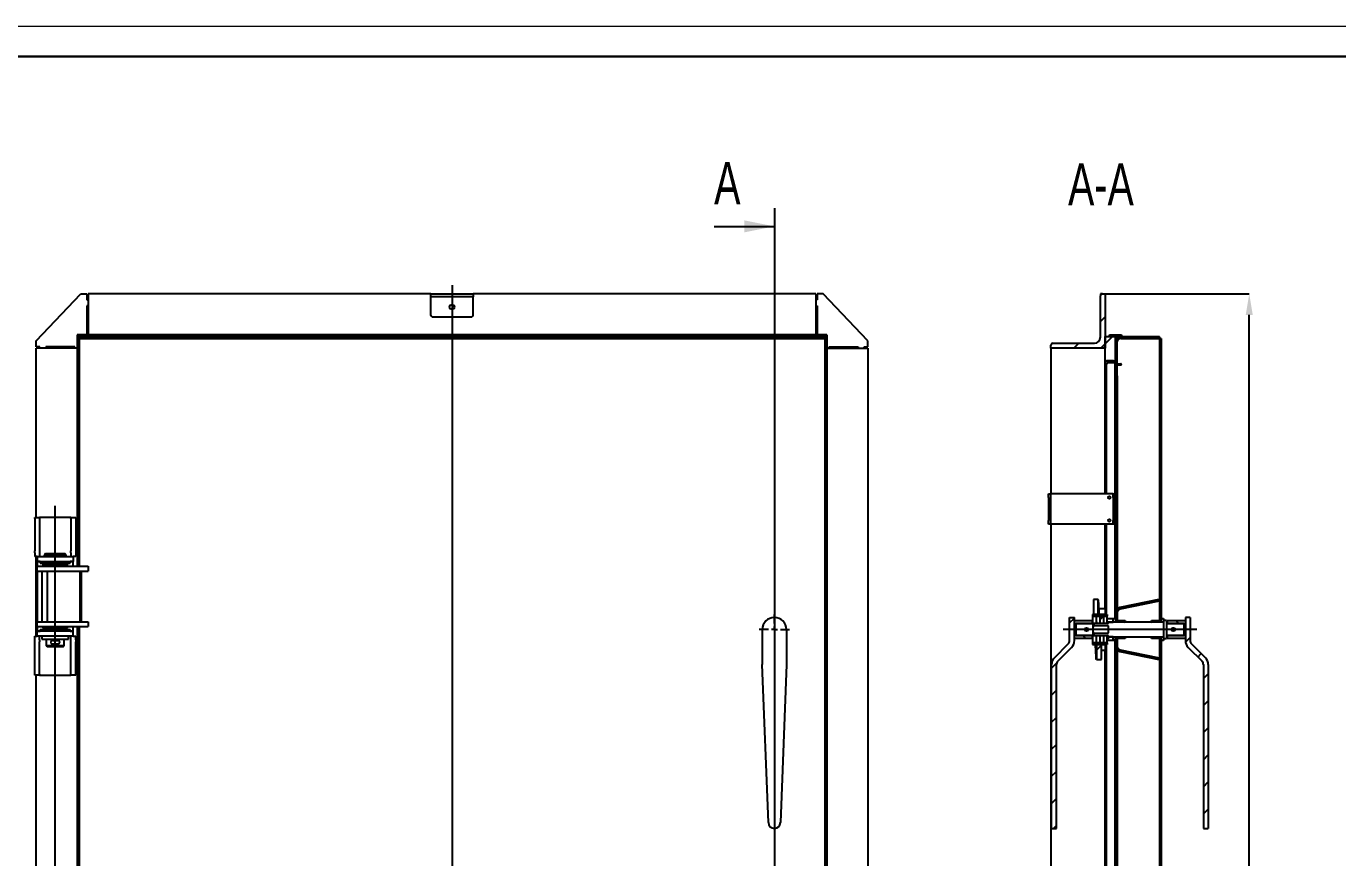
# Model space of a CAD drawing. Header units: millimetres. Extents: x 0 to 594, y 0 to 420.
# Drawn here: x 109.1 to 326.7, y 282 to 420 of the extents above; entities that cross this region are included whole.
import ezdxf

# ---------------------------------------------------------------- set-up
doc = ezdxf.new("R2010")
doc.units = ezdxf.units.MM
doc.header["$PDSIZE"] = -1
doc.layers.add('FORMAT', color=7, linetype='Continuous')
doc.layers.add('HIDDEN', color=30, linetype='Continuous')
doc.styles.add('GOST-2.304_Type-B', font='')
doc.styles.add('SLDTEXTSTYLE1', font='TXT', dxfattribs={"width": 0.7})
doc.styles.get('GOST-2.304_Type-B').set_extended_font_data('GOST Common')
doc.dimstyles.new('SLDDIMSTYLE0', dxfattribs={"dimtxt": 3.5, "dimasz": 3.5, "dimexe": 0, "dimexo": 0.0625, "dimgap": 0.875, "dimtad": 2, "dimdec": 3, "dimlfac": 10, "dimrnd": 1e-09, "dimzin": 12, "dimdsep": 46, "dimtxsty": 'SLDTEXTSTYLE1', "dimsah": 1, "dimcen": 0.09, "dimadec": 0, "dimazin": 0, "dimtfac": 1, "dimtdec": 3, "dimtofl": 0, "dimtmove": 0, "dimatfit": 3, "dimfxl": 1, "dimfrac": 2, "dimtolj": 1, "dimtzin": 12, "dimarcsym": 0})
pattern_1 = [(45, (69, 0), (-2.245064, 2.245064), [])]
pattern_2 = [(135, (69, 0), (-2.245064, -2.245064), [])]

# ---------------------------------------------------------------- blocks, each defined once
blk = doc.blocks.new('SW_CENTERMARKSYMBOL_0')
at = {"layer": 'FORMAT', "color": 0}
for p, q in [((0, 1), (0, 2.5)), ((-1, 0), (-2.5, 0)), ((0, 0), (-0.5, 0)), ((0, 0), (0, 0.5)), ((0, 0), (0, -0.5)), ((0, 0), (0.5, 0)), ((1, 0), (2.5, 0)), ((0, -1), (0, -35.2))]:
    blk.add_line(p, q, dxfattribs=at)
blk = doc.blocks.new('*D7')
at = {"layer": 'Defpoints', "color": 0, "transparency": 16777216}
for p in [(287.35, 375.62), (312.06, 375.62), (288.15, 157.62)]:
    blk.add_point(p, dxfattribs=at)
at = {"layer": 'FORMAT', "color": 0, "lineweight": -2, "transparency": 16777216}
for p, q in [((287.41, 375.62), (312.06, 375.62)), ((312.06, 161.12), (312.06, 372.12)), ((288.21, 157.62), (312.06, 157.62))]:
    blk.add_line(p, q, dxfattribs=at)
at = {"layer": 'FORMAT', "color": 0, "transparency": 16777216}
for points in [[(311.48, 372.12), (312.64, 372.12), (312.06, 375.62)], [(311.48, 161.12), (312.64, 161.12), (312.06, 157.62)]]:
    blk.add_solid(points, dxfattribs=at)
at = {"layer": 'FORMAT', "color": 0, "transparency": 16777216, "insert": (312.93, 266.62), "char_height": 6, "attachment_point": 2, "rotation": 90, "style": 'GOST-2.304_Type-B'}
blk.add_mtext('\\A1;2180*', dxfattribs=at)

msp = doc.modelspace()

# ---------------------------------------------------------------- hatches: boundary and pattern name
at = {"linetype": 'Continuous', "lineweight": 0}
h = msp.add_hatch(dxfattribs=at)
h.set_pattern_fill('ANSI31', style=0)
h.paths.add_polyline_path([(217.98547, 322.44038), (217.98547, 324.91538), (217.18547, 324.91538), (217.18547, 322.44038)], flags=0)
h = msp.add_hatch(dxfattribs=at)
h.set_pattern_fill('ANSI31', angle=90, style=0)
h.paths.add_polyline_path([(217.05214, 321.41538), (214.05214, 321.41538), (214.05214, 320.91538), (216.95214, 320.91538), (217.05214, 321.01538)], flags=0)
h = msp.add_hatch(dxfattribs=at)
h.set_pattern_fill('ANSI31', style=0)
edge = h.paths.add_edge_path(flags=0)
edge.add_arc((216.05214, 319.91538), 0.2, -165, 165, ccw=False)
edge.add_line((215.85896, 319.86362), (215.76236, 319.83773))
edge.add_arc((216.05214, 319.91538), 0.3, 195, 525)
edge.add_line((215.76236, 319.99303), (215.85896, 319.96714))
h = msp.add_hatch(dxfattribs=at)
h.set_pattern_fill('ANSI31', style=0)
h.paths.add_polyline_path([(217.05214, 320.92538), (217.65214, 320.92538), (217.65214, 322.11538), (217.05214, 322.11538)], flags=0)
h = msp.add_hatch(dxfattribs=at)
h.set_pattern_fill('ANSI31', angle=90, style=0)
h.paths.add_polyline_path([(218.85214, 320.92538), (219.45214, 320.92538), (219.45214, 322.11538), (218.85214, 322.11538)], flags=0)
h = msp.add_hatch(dxfattribs=at)
h.set_pattern_fill('ANSI31', style=0)
h.paths.add_polyline_path([(220.45214, 321.71538), (219.45214, 321.71538), (219.45214, 321.14038), (220.45214, 321.14038)], flags=0)
h = msp.add_hatch(dxfattribs=at)
h.set_pattern_fill('ANSI31', angle=90, style=0)
edge = h.paths.add_edge_path(flags=0)
edge.add_line((228.85214, 321.21538), (228.85214, 321.71538))
edge.add_line((228.85214, 321.71538), (228.45214, 321.71538))
edge.add_line((228.45214, 321.71538), (228.45214, 321.46538))
edge.add_arc((228.40214, 321.46538), 0.05, 270, 360, ccw=False)
edge.add_line((228.40214, 321.41538), (226.85214, 321.41538))
edge.add_line((226.85214, 321.41538), (226.85214, 321.21538))
edge.add_line((226.85214, 321.21538), (226.95214, 321.11538))
edge.add_line((226.95214, 321.11538), (228.75214, 321.11538))
edge.add_line((228.75214, 321.11538), (228.85214, 321.21538))
h = msp.add_hatch(dxfattribs=at)
h.set_pattern_fill('ANSI31', style=0)
h.paths.add_polyline_path([(217.65214, 318.90538), (217.05214, 318.90538), (217.05214, 317.71538), (217.65214, 317.71538)], flags=0)
h = msp.add_hatch(dxfattribs=at)
h.set_pattern_fill('ANSI31', angle=90, style=0)
h.paths.add_polyline_path([(218.25214, 318.90538), (217.65214, 318.90538), (217.65214, 317.71538), (218.25214, 317.71538)], flags=0)
h = msp.add_hatch(dxfattribs=at)
h.set_pattern_fill('ANSI31', style=0)
h.paths.add_polyline_path([(218.85214, 318.90538), (218.25214, 318.90538), (218.25214, 317.71538), (218.85214, 317.71538)], flags=0)
h = msp.add_hatch(dxfattribs=at)
h.set_pattern_fill('ANSI31', angle=90, style=0)
h.paths.add_polyline_path([(219.45214, 318.90538), (218.85214, 318.90538), (218.85214, 317.71538), (219.45214, 317.71538)], flags=0)
h = msp.add_hatch(dxfattribs=at)
h.set_pattern_fill('ANSI31', angle=90, style=0)
edge = h.paths.add_edge_path(flags=0)
edge.add_line((228.85214, 318.11538), (228.85214, 318.61538))
edge.add_line((228.85214, 318.61538), (228.75214, 318.71538))
edge.add_line((228.75214, 318.71538), (226.95214, 318.71538))
edge.add_line((226.95214, 318.71538), (226.85214, 318.61538))
edge.add_line((226.85214, 318.61538), (226.85214, 318.41538))
edge.add_line((226.85214, 318.41538), (228.40214, 318.41538))
edge.add_arc((228.40214, 318.36538), 0.05, 0, 90, ccw=False)
edge.add_line((228.45214, 318.36538), (228.45214, 318.11538))
edge.add_line((228.45214, 318.11538), (228.85214, 318.11538))
h = msp.add_hatch(dxfattribs=at)
h.set_pattern_fill('ANSI31', angle=90, style=0)
h.paths.add_polyline_path([(229.45214, 318.41538), (232.45214, 318.41538), (232.45214, 318.91538), (229.55214, 318.91538), (229.45214, 318.81538)], flags=0)
at = {"layer": 'FORMAT'}
h = msp.add_hatch(dxfattribs=at)
h.set_pattern_fill('ANSI31', color=256, style=0)
h.set_pattern_definition(pattern_1)
edge = h.paths.add_edge_path(flags=0)
edge.add_line((288.15214, 366.61538), (288.15214, 375.61538))
edge.add_line((288.15214, 375.61538), (287.68214, 375.61538))
edge.add_arc((287.68214, 375.28538), 0.33, 90, 180)
edge.add_line((287.35214, 375.28538), (287.35214, 368.41538))
edge.add_arc((286.35214, 368.41538), 1, 270, 360, ccw=False)
edge.add_line((286.35214, 367.41538), (279.48214, 367.41538))
edge.add_arc((279.48214, 367.08538), 0.33, 90, 180)
edge.add_line((279.15214, 367.08538), (279.15214, 366.61538))
edge.add_line((279.15214, 366.61538), (288.15214, 366.61538))
h = msp.add_hatch(dxfattribs=at)
h.set_pattern_fill('ANSI31', color=256, style=0)
h.set_pattern_definition(pattern_1)
h.paths.add_polyline_path([(289.85214, 368.51538), (288.15214, 368.51538), (288.15214, 364.51538), (289.85214, 364.51538)], flags=0)
h = msp.add_hatch(dxfattribs=at)
h.set_pattern_fill('ANSI31', color=256, style=0)
h.set_pattern_definition(pattern_1)
h.paths.add_polyline_path([(288.85214, 368.81538), (288.85214, 368.51538), (290.85214, 368.51538), (290.85214, 368.81538)], flags=0)
h = msp.add_hatch(dxfattribs=at)
h.set_pattern_fill('ANSI31', color=256, angle=90, style=0)
h.set_pattern_definition(pattern_2)
edge = h.paths.add_edge_path(flags=0)
edge.add_line((290.15214, 362.01538), (290.15214, 367.61538))
edge.add_arc((290.75214, 367.61538), 0.6, 90, 180, ccw=False)
edge.add_line((290.75214, 368.21538), (297.15214, 368.21538))
edge.add_line((297.15214, 368.21538), (297.15214, 368.51538))
edge.add_line((297.15214, 368.51538), (290.75214, 368.51538))
edge.add_arc((290.75214, 367.61538), 0.9, 90, 180)
edge.add_line((289.85214, 367.61538), (289.85214, 362.01538))
edge.add_line((289.85214, 362.01538), (290.15214, 362.01538))
h = msp.add_hatch(dxfattribs=at)
h.set_pattern_fill('ANSI31', color=256, style=0)
h.set_pattern_definition(pattern_1)
h.paths.add_polyline_path([(297.45214, 321.44038), (297.45214, 368.21538), (297.15214, 368.21538), (297.15214, 321.44038)], flags=0)
h = msp.add_hatch(dxfattribs=at)
h.set_pattern_fill('ANSI31', color=256, angle=90, style=0)
h.set_pattern_definition(pattern_2)
edge = h.paths.add_edge_path(flags=0)
edge.add_line((289.75214, 322.41538), (289.85214, 322.41538))
edge.add_line((289.85214, 322.41538), (289.85214, 364.21538))
edge.add_arc((289.55214, 364.21538), 0.3, 0, 90)
edge.add_line((289.55214, 364.51538), (288.35214, 364.51538))
edge.add_line((288.35214, 364.51538), (288.35214, 364.41538))
edge.add_line((288.35214, 364.41538), (289.55214, 364.41538))
edge.add_arc((289.55214, 364.21538), 0.2, 0, 90, ccw=False)
edge.add_line((289.75214, 364.21538), (289.75214, 322.41538))
h = msp.add_hatch(dxfattribs=at)
h.set_pattern_fill('ANSI31', color=256, style=0)
h.set_pattern_definition(pattern_1)
edge = h.paths.add_edge_path(flags=0)
edge.add_line((290.62977, 323.27094), (297.11333, 324.62169))
edge.add_line((297.11333, 324.62169), (297.05214, 324.91538))
edge.add_line((297.05214, 324.91538), (290.56858, 323.56464))
edge.add_arc((290.75214, 322.68356), 0.9, 101.7682889, 180)
edge.add_line((289.85214, 322.68356), (289.85214, 321.44038))
edge.add_line((289.85214, 321.44038), (290.15214, 321.44038))
edge.add_line((290.15214, 321.44038), (290.15214, 322.68356))
edge.add_arc((290.75214, 322.68356), 0.6, 101.7682889, 180, ccw=False)
h = msp.add_hatch(dxfattribs=at)
h.set_pattern_fill('ANSI31', color=256, style=0)
h.set_pattern_definition(pattern_1)
edge = h.paths.add_edge_path(flags=0)
edge.add_arc((281.45214, 318.07812), 1.6, 315, 360)
edge.add_line((283.05214, 318.07812), (283.05214, 321.91538))
edge.add_line((283.05214, 321.91538), (282.25214, 321.91538))
edge.add_line((282.25214, 321.91538), (282.25214, 318.07812))
edge.add_arc((281.45214, 318.07812), 0.8, 315, 360, ccw=False)
edge.add_line((282.01783, 317.51244), (279.72077, 315.21538))
edge.add_arc((280.85214, 314.08401), 1.6, 135, 180)
edge.add_line((279.25214, 314.08401), (279.25214, 286.91538))
edge.add_line((279.25214, 286.91538), (280.05214, 286.91538))
edge.add_line((280.05214, 286.91538), (280.05214, 314.08401))
edge.add_arc((280.85214, 314.08401), 0.8, 135, 180, ccw=False)
edge.add_line((280.28646, 314.64969), (282.58351, 316.94675))
h = msp.add_hatch(dxfattribs=at)
h.set_pattern_fill('ANSI31', color=256, angle=90, style=0)
h.set_pattern_definition(pattern_2)
h.paths.add_polyline_path([(286.65214, 320.92538), (287.25214, 320.92538), (287.25214, 322.11538), (286.65214, 322.11538)], flags=0)
h = msp.add_hatch(dxfattribs=at)
h.set_pattern_fill('ANSI31', color=256, style=0)
h.set_pattern_definition(pattern_1)
h.paths.add_polyline_path([(287.25214, 320.92538), (287.85214, 320.92538), (287.85214, 322.11538), (287.25214, 322.11538)], flags=0)
h = msp.add_hatch(dxfattribs=at)
h.set_pattern_fill('ANSI31', color=256, angle=90, style=0)
h.set_pattern_definition(pattern_2)
edge = h.paths.add_edge_path(flags=0)
edge.add_line((289.45214, 321.71538), (289.45214, 321.21538))
edge.add_line((289.45214, 321.21538), (289.55214, 321.11538))
edge.add_line((289.55214, 321.11538), (291.35214, 321.11538))
edge.add_line((291.35214, 321.11538), (291.45214, 321.21538))
edge.add_line((291.45214, 321.21538), (291.45214, 321.41538))
edge.add_line((291.45214, 321.41538), (289.90214, 321.41538))
edge.add_arc((289.90214, 321.46538), 0.05, 180, 270, ccw=False)
edge.add_line((289.85214, 321.46538), (289.85214, 321.71538))
edge.add_line((289.85214, 321.71538), (289.45214, 321.71538))
h = msp.add_hatch(dxfattribs=at)
h.set_pattern_fill('ANSI31', color=256, angle=90, style=0)
h.set_pattern_definition(pattern_2)
h.paths.add_polyline_path([(301.45214, 321.41538), (298.45214, 321.41538), (298.45214, 321.01538), (298.55214, 320.91538), (301.45214, 320.91538)], flags=0)
h = msp.add_hatch(dxfattribs=at)
h.set_pattern_fill('ANSI31', color=256, style=0)
h.set_pattern_definition(pattern_1)
edge = h.paths.add_edge_path(flags=0)
edge.add_arc((299.45214, 319.91538), 0.2, 15, 345, ccw=False)
edge.add_line((299.64533, 319.96714), (299.74192, 319.99303))
edge.add_arc((299.45214, 319.91538), 0.3, 15, 345)
edge.add_line((299.74192, 319.83773), (299.64533, 319.86362))
h = msp.add_hatch(dxfattribs=at)
h.set_pattern_fill('ANSI31', color=256, style=0)
h.set_pattern_definition(pattern_1)
edge = h.paths.add_edge_path(flags=0)
edge.add_line((302.25214, 321.91538), (301.45214, 321.91538))
edge.add_line((301.45214, 321.91538), (301.45214, 318.07812))
edge.add_arc((303.05214, 318.07812), 1.6, 180, 225)
edge.add_line((301.92077, 316.94675), (304.21783, 314.64969))
edge.add_arc((303.65214, 314.08401), 0.8, 0, 45, ccw=False)
edge.add_line((304.45214, 314.08401), (304.45214, 286.91538))
edge.add_line((304.45214, 286.91538), (305.25214, 286.91538))
edge.add_line((305.25214, 286.91538), (305.25214, 314.08401))
edge.add_arc((303.65214, 314.08401), 1.6, 0, 45)
edge.add_line((304.78351, 315.21538), (302.48646, 317.51244))
edge.add_arc((303.05214, 318.07812), 0.8, 180, 225, ccw=False)
edge.add_line((302.25214, 318.07812), (302.25214, 321.91538))
h = msp.add_hatch(dxfattribs=at)
h.set_pattern_fill('ANSI31', color=256, angle=90, style=0)
h.set_pattern_definition(pattern_2)
h.paths.add_polyline_path([(283.05214, 318.41538), (286.05214, 318.41538), (286.05214, 318.81538), (285.95214, 318.91538), (283.05214, 318.91538)], flags=0)
h = msp.add_hatch(dxfattribs=at)
h.set_pattern_fill('ANSI31', color=256, style=0)
h.set_pattern_definition(pattern_1)
h.paths.add_polyline_path([(288.45214, 318.11538), (289.45214, 318.11538), (289.45214, 318.69038), (288.45214, 318.69038)], flags=0)
h = msp.add_hatch(dxfattribs=at)
h.set_pattern_fill('ANSI31', color=256, angle=90, style=0)
h.set_pattern_definition(pattern_2)
edge = h.paths.add_edge_path(flags=0)
edge.add_line((289.45214, 318.61538), (289.45214, 318.11538))
edge.add_line((289.45214, 318.11538), (289.85214, 318.11538))
edge.add_line((289.85214, 318.11538), (289.85214, 318.36538))
edge.add_arc((289.90214, 318.36538), 0.05, 90, 180, ccw=False)
edge.add_line((289.90214, 318.41538), (291.45214, 318.41538))
edge.add_line((291.45214, 318.41538), (291.45214, 318.61538))
edge.add_line((291.45214, 318.61538), (291.35214, 318.71538))
edge.add_line((291.35214, 318.71538), (289.55214, 318.71538))
edge.add_line((289.55214, 318.71538), (289.45214, 318.61538))
h = msp.add_hatch(dxfattribs=at)
h.set_pattern_fill('ANSI31', color=256, style=0)
h.set_pattern_definition(pattern_1)
edge = h.paths.add_edge_path(flags=0)
edge.add_line((289.85214, 318.39038), (289.85214, 317.1472))
edge.add_arc((290.75214, 317.1472), 0.9, 180, 258.2317111)
edge.add_line((290.56858, 316.26612), (297.05214, 314.91538))
edge.add_line((297.05214, 314.91538), (297.11333, 315.20907))
edge.add_line((297.11333, 315.20907), (290.62977, 316.55982))
edge.add_arc((290.75214, 317.1472), 0.6, 180, 258.2317111, ccw=False)
edge.add_line((290.15214, 317.1472), (290.15214, 318.39038))
edge.add_line((290.15214, 318.39038), (289.85214, 318.39038))
h = msp.add_hatch(dxfattribs=at)
h.set_pattern_fill('ANSI31', color=256, style=0)
h.set_pattern_definition(pattern_1)
h.paths.add_polyline_path([(297.45214, 318.39038), (297.15214, 318.39038), (297.15214, 214.84038), (297.45214, 214.84038)], flags=0)
h = msp.add_hatch(dxfattribs=at)
h.set_pattern_fill('ANSI31', color=256, style=0)
h.set_pattern_definition(pattern_1)
h.paths.add_polyline_path([(286.71881, 317.39038), (286.71881, 314.91538), (287.51881, 314.91538), (287.51881, 317.39038)], flags=0)
h = msp.add_hatch(dxfattribs=at)
h.set_pattern_fill('ANSI31', color=256, angle=90, style=0)
h.set_pattern_definition(pattern_2)
h.paths.add_polyline_path([(289.85214, 317.41538), (289.75214, 317.41538), (289.75214, 215.81538), (289.85214, 215.81538)], flags=0)

# ---------------------------------------------------------------- linework, layer by layer
at = {"color": 7, "linetype": 'Continuous', "lineweight": 30}
msp.add_line((20, 415), (589, 415), dxfattribs=at)
at = {"layer": 'FORMAT'}
for p, q in [((233.24833, 389.79651), (233.24833, 135.09565)), ((223.24833, 386.79651), (233.24833, 386.79651)), ((179.74833, 377.06949), (179.74833, 156.31853)), ((110.74833, 367.81538), (118.14833, 375.61538)), ((118.14833, 375.61538), (119.14833, 375.61538)), ((119.14833, 375.61538), (119.14833, 374.61538)), ((119.14833, 374.61538), (119.34833, 374.61538)), ((119.34833, 375.61538), (119.34833, 368.81538)), ((176.24833, 375.61538), (119.34833, 375.61538)), ((119.34833, 374.61538), (119.34833, 373.61538)), ((176.24833, 375.11538), (176.24833, 375.61538)), ((176.24833, 375.61538), (179.74833, 375.61538)), ((179.74833, 375.11538), (176.24833, 375.11538)), ((176.24833, 374.61538), (176.24833, 375.11538)), ((176.24833, 372.01538), (176.24833, 374.61538)), ((179.74833, 375.61538), (183.24833, 375.61538)), ((183.24833, 375.11538), (179.74833, 375.11538)), ((183.24833, 375.61538), (183.24833, 375.11538)), ((240.14832, 375.61538), (183.24833, 375.61538)), ((183.24833, 374.61538), (183.24833, 375.11538)), ((183.24833, 372.01538), (183.24833, 374.61538)), ((240.14832, 375.61538), (240.14832, 368.81538)), ((240.14832, 374.61538), (240.14832, 373.61538)), ((240.34833, 374.61538), (240.14832, 374.61538)), ((241.34833, 375.61538), (240.34833, 375.61538)), ((240.34833, 375.61538), (240.34833, 374.61538)), ((248.74833, 367.81538), (241.34833, 375.61538)), ((287.68214, 375.61538), (287.35214, 375.61538)), ((287.35214, 375.61538), (287.35214, 375.28538)), ((287.35214, 368.41538), (287.35214, 375.28538)), ((287.68214, 375.61538), (288.15214, 375.61538)), ((288.15214, 375.61538), (288.15214, 366.61538)), ((119.14833, 373.61538), (119.14833, 368.81538)), ((119.34833, 373.61538), (119.14833, 373.61538)), ((240.14832, 373.61538), (240.34833, 373.61538)), ((240.34833, 373.61538), (240.34833, 368.81538)), ((176.44833, 371.81538), (183.04833, 371.81538)), ((117.54833, 368.81538), (117.54833, 330.41538)), ((117.84832, 368.81538), (117.54833, 368.81538)), ((117.84832, 368.51539), (117.84832, 368.81538)), ((241.64833, 368.81538), (117.84832, 368.81538)), ((117.84832, 368.81538), (117.84832, 368.21538)), ((118.14833, 368.51539), (117.84832, 368.51539)), ((117.84832, 368.21538), (117.84832, 330.41538)), ((117.84832, 368.21538), (118.74833, 368.21538)), ((118.14833, 368.21538), (118.14833, 368.51539)), ((118.14833, 368.51539), (118.74833, 368.51539)), ((118.74833, 368.51539), (240.74833, 368.51539)), ((118.74833, 368.21538), (240.74833, 368.21538)), ((240.74833, 368.51539), (241.34833, 368.51539)), ((240.74833, 368.21538), (241.64833, 368.21538)), ((241.64833, 368.51539), (241.34833, 368.51539)), ((241.34833, 368.51539), (241.34833, 368.21538)), ((241.64833, 368.51539), (241.64833, 368.81538)), ((241.64833, 368.81538), (241.64833, 368.21538)), ((241.94832, 368.81538), (241.64833, 368.81538)), ((241.64833, 368.21538), (241.64833, 165.01538)), ((241.94832, 368.81538), (241.94832, 164.41538)), ((288.15214, 368.51539), (289.85214, 368.51539)), ((288.15214, 364.51538), (288.15214, 368.51539)), ((288.85214, 368.81538), (290.85214, 368.81538)), ((288.85214, 368.51539), (288.85214, 368.81538)), ((288.85214, 368.51539), (290.85214, 368.51539)), ((289.85214, 364.51538), (289.85214, 368.51539)), ((290.75214, 368.51539), (297.15214, 368.51539)), ((290.75214, 368.21538), (297.15214, 368.21538)), ((290.85214, 368.81538), (290.85214, 368.51539)), ((297.15214, 368.21538), (297.15214, 368.51539)), ((297.15214, 368.21538), (297.15214, 321.44038)), ((297.45214, 368.21538), (297.15214, 368.21538)), ((297.45214, 368.21538), (297.45214, 321.44038)), ((110.74833, 366.81538), (110.74833, 367.81538)), ((111.34833, 366.81538), (110.74833, 366.81538)), ((110.74833, 338.51538), (110.74833, 366.61538)), ((117.54833, 366.61538), (110.74833, 366.61538)), ((111.34833, 366.61538), (111.34833, 366.81538)), ((112.34832, 366.61538), (111.34833, 366.61538)), ((117.14833, 366.81538), (112.34832, 366.81538)), ((112.34832, 366.81538), (112.34832, 366.61538)), ((117.14833, 366.61538), (117.14833, 366.81538)), ((117.54833, 366.61538), (117.14833, 366.61538)), ((241.94832, 366.61538), (242.34833, 366.61538)), ((241.94832, 366.61538), (248.74833, 366.61538)), ((242.34833, 366.81538), (247.14833, 366.81538)), ((242.34833, 366.61538), (242.34833, 366.81538)), ((247.14833, 366.81538), (247.14833, 366.61538)), ((247.14833, 366.61538), (248.14833, 366.61538)), ((248.14833, 366.81538), (248.74833, 366.81538)), ((248.14833, 366.61538), (248.14833, 366.81538)), ((248.74833, 366.81538), (248.74833, 367.81538)), ((248.74833, 366.61538), (248.74833, 166.61538)), ((279.15214, 366.61538), (279.15214, 367.08537)), ((288.15214, 366.61538), (279.15214, 366.61538)), ((279.15214, 366.61538), (279.15214, 342.41538)), ((279.48214, 367.41538), (286.35214, 367.41538)), ((289.85214, 362.01538), (289.85214, 367.61538)), ((290.15214, 362.01538), (290.15214, 367.61538)), ((288.15214, 364.51538), (289.85214, 364.51538)), ((288.15214, 342.41538), (288.15214, 364.51538)), ((289.55214, 364.51538), (288.35214, 364.51538)), ((288.35214, 364.51538), (288.35214, 364.41538)), ((289.55214, 364.41538), (288.35214, 364.41538)), ((288.35214, 342.41538), (288.35214, 363.91538)), ((288.65214, 364.21538), (289.55214, 364.21538)), ((289.55214, 364.21538), (289.75214, 364.21538)), ((289.75214, 364.21538), (289.75214, 322.41538)), ((289.85214, 364.21538), (289.85214, 322.41538)), ((290.15214, 364.01538), (290.75214, 364.01538)), ((290.15214, 363.81538), (290.75214, 363.81538)), ((289.85214, 362.01538), (290.15214, 362.01538)), ((290.15214, 362.01538), (290.15214, 323.35438)), ((278.75214, 341.81538), (278.75214, 342.41538)), ((278.75214, 342.41538), (279.05214, 342.41538)), ((278.75214, 341.81538), (278.75214, 338.01538)), ((279.05214, 342.41538), (279.05214, 341.81538)), ((279.35214, 342.41538), (279.05214, 342.41538)), ((279.05214, 341.81538), (279.05214, 338.01538)), ((289.15214, 342.41538), (279.35214, 342.41538)), ((289.45214, 342.41538), (289.15214, 342.41538)), ((289.45214, 341.81538), (289.45214, 342.41538)), ((289.45214, 342.41538), (289.75214, 342.41538)), ((289.45214, 341.81538), (289.45214, 338.01538)), ((113.89833, 193.75696), (113.89833, 340.42097)), ((110.49833, 338.51538), (111.29833, 338.51538)), ((110.49833, 338.3451), (110.49833, 338.51538)), ((110.49833, 338.3451), (110.49833, 332.95688)), ((111.29833, 338.51538), (111.29833, 338.3451)), ((116.49833, 338.51538), (111.29833, 338.51538)), ((111.29833, 338.3451), (111.29833, 332.95688)), ((116.49833, 338.51538), (117.29833, 338.51538)), ((116.49833, 338.3451), (116.49833, 338.51538)), ((116.49833, 338.3451), (116.49833, 332.95688)), ((117.29833, 338.51538), (117.29833, 338.3451)), ((117.29833, 338.3451), (117.29833, 332.95688)), ((278.75214, 337.41538), (278.75214, 338.01538)), ((279.05214, 337.41538), (278.75214, 337.41538)), ((279.05214, 338.01538), (279.05214, 337.41538)), ((279.35214, 337.41538), (279.05214, 337.41538)), ((279.15214, 337.41538), (279.15214, 235.81538)), ((289.15214, 337.41538), (279.35214, 337.41538)), ((288.15214, 323.41037), (288.15214, 337.41538)), ((288.35214, 322.39738), (288.35214, 337.41538)), ((289.45214, 337.41538), (289.15214, 337.41538)), ((289.45214, 337.41538), (289.45214, 338.01538)), ((289.75214, 337.41538), (289.45214, 337.41538)), ((110.49833, 332.62716), (110.49833, 332.95688)), ((110.49833, 332.62716), (110.49833, 332.01538)), ((110.89833, 332.01538), (110.49833, 332.01538)), ((110.74833, 318.81538), (110.74833, 332.01538)), ((110.89833, 332.01538), (110.89833, 331.21538)), ((110.89833, 332.01538), (111.12055, 332.01538)), ((110.89833, 331.21538), (111.12055, 331.21538)), ((110.89833, 331.19038), (110.89833, 330.41538)), ((111.39833, 331.19038), (110.89833, 331.19038)), ((111.12055, 332.01538), (116.6761, 332.01538)), ((111.12055, 331.21538), (116.6761, 331.21538)), ((111.29833, 332.95688), (111.29833, 332.62716)), ((111.29833, 332.62716), (111.29833, 332.01538)), ((111.29833, 332.04038), (111.89833, 332.04038)), ((111.39833, 331.21538), (111.39833, 330.91538)), ((111.39833, 330.91538), (116.39833, 330.91538)), ((112.29833, 332.51538), (112.09832, 332.31538)), ((112.09832, 332.31538), (112.09832, 332.01538)), ((115.69833, 332.31538), (112.09832, 332.31538)), ((112.29833, 332.51538), (115.49833, 332.51538)), ((112.39833, 330.91538), (112.39833, 330.81538)), ((115.39833, 330.81538), (115.39833, 330.91538)), ((115.69833, 332.31538), (115.49833, 332.51538)), ((115.69833, 332.01538), (115.69833, 332.31538)), ((115.89833, 332.04038), (116.49833, 332.04038)), ((116.39833, 330.91538), (116.39833, 331.21538)), ((116.89833, 331.19038), (116.39833, 331.19038)), ((116.49833, 332.62716), (116.49833, 332.95688)), ((116.49833, 332.62716), (116.49833, 332.01538)), ((116.6761, 332.01538), (116.89833, 332.01538)), ((116.6761, 331.21538), (116.89833, 331.21538)), ((117.29833, 332.01538), (116.89833, 332.01538)), ((116.89833, 332.01538), (116.89833, 331.21538)), ((116.89833, 330.41538), (116.89833, 331.19038)), ((117.29833, 332.95688), (117.29833, 332.62716)), ((117.29833, 332.62716), (117.29833, 332.01538)), ((110.84833, 330.41538), (110.84833, 329.61538)), ((110.84833, 330.41538), (112.46644, 330.41538)), ((110.84833, 329.61538), (112.46644, 329.61538)), ((110.89833, 329.61538), (110.89833, 321.21538)), ((111.64833, 329.61538), (111.64833, 321.21538)), ((111.94833, 330.81538), (111.84832, 330.71538)), ((111.84832, 330.71538), (111.84832, 330.41538)), ((115.94833, 330.71538), (111.84832, 330.71538)), ((111.94833, 330.81538), (115.84833, 330.81538)), ((112.46644, 330.41538), (117.67554, 330.41538)), ((112.46644, 329.61538), (117.67554, 329.61538)), ((112.56922, 329.61538), (112.56922, 321.21538)), ((115.94833, 330.71538), (115.84833, 330.81538)), ((115.94833, 330.41538), (115.94833, 330.71538)), ((117.67554, 330.41538), (118.42669, 330.41538)), ((117.67554, 329.61538), (118.42669, 329.61538)), ((118.0435, 321.21538), (118.0435, 329.61538)), ((118.23129, 321.21538), (118.23129, 329.61538)), ((118.42669, 330.41538), (118.84832, 330.41538)), ((118.42669, 329.61538), (118.84832, 329.61538)), ((118.84832, 330.41538), (119.34833, 330.41538)), ((118.84832, 329.61538), (119.34833, 329.61538)), ((119.34833, 330.41538), (119.34833, 329.61538)), ((286.98547, 324.91538), (286.18547, 324.91538)), ((286.18547, 324.91538), (286.18547, 322.44038)), ((286.98547, 322.44038), (286.98547, 324.91538)), ((297.05214, 324.91538), (290.56858, 323.56464)), ((297.11333, 324.62168), (290.62977, 323.27094)), ((297.11333, 324.62168), (297.05214, 324.91538)), ((286.65214, 322.39738), (286.05214, 322.39738)), ((286.05214, 322.39738), (286.05214, 322.11538)), ((286.21502, 322.39738), (286.18547, 322.44038)), ((286.18547, 322.44038), (286.98547, 322.44038)), ((287.25214, 322.39738), (286.65214, 322.39738)), ((286.65214, 322.39738), (286.65214, 322.11538)), ((287.01502, 322.39738), (286.98547, 322.44038)), ((287.15214, 322.41538), (287.15214, 323.41538)), ((287.15214, 323.41538), (288.15214, 323.41538)), ((287.15214, 322.41538), (287.15214, 322.39738)), ((287.85214, 322.39738), (287.25214, 322.39738)), ((287.25214, 322.39738), (287.25214, 322.11538)), ((288.45214, 322.39738), (287.85214, 322.39738)), ((287.85214, 322.39738), (287.85214, 322.11538)), ((288.15214, 323.41037), (288.15214, 322.41538)), ((288.15214, 322.41538), (288.15214, 322.39738)), ((288.45214, 322.39738), (288.45214, 322.11538)), ((289.85214, 322.41538), (289.75214, 322.41538)), ((289.75214, 322.41538), (289.75214, 321.71538)), ((289.85214, 322.68356), (289.85214, 321.44038)), ((290.15214, 322.68356), (290.15214, 321.44038)), ((110.84833, 321.21538), (110.84833, 320.41538)), ((110.84833, 321.21538), (112.46644, 321.21538)), ((110.84833, 320.41538), (112.46644, 320.41538)), ((110.89833, 320.41538), (110.89833, 319.64038)), ((111.84832, 320.41538), (111.84832, 320.11538)), ((111.84832, 320.11538), (111.94833, 320.01538)), ((111.84832, 320.11538), (115.94833, 320.11538)), ((115.84833, 320.01538), (111.94833, 320.01538)), ((112.39833, 320.01538), (112.39833, 319.91538)), ((112.46644, 321.21538), (117.67554, 321.21538)), ((112.46644, 320.41538), (117.67554, 320.41538)), ((115.39833, 319.91538), (115.39833, 320.01538)), ((115.84833, 320.01538), (115.94833, 320.11538)), ((115.94833, 320.11538), (115.94833, 320.41538)), ((116.89833, 319.64038), (116.89833, 320.41538)), ((117.54833, 320.41538), (117.54833, 212.81538)), ((117.67554, 321.21538), (118.42669, 321.21538)), ((117.67554, 320.41538), (118.42669, 320.41538)), ((117.84832, 320.41538), (117.84832, 212.81538)), ((118.42669, 321.21538), (118.84832, 321.21538)), ((118.42669, 320.41538), (118.84832, 320.41538)), ((118.84832, 321.21538), (119.34833, 321.21538)), ((118.84832, 320.41538), (119.34833, 320.41538)), ((119.34833, 321.21538), (119.34833, 320.41538)), ((282.25214, 318.07812), (282.25214, 321.91538)), ((282.25214, 321.91538), (283.05214, 321.91538)), ((283.05214, 318.07812), (283.05214, 321.91538)), ((283.05214, 321.41538), (286.05214, 321.41538)), ((283.05214, 320.91538), (283.05214, 321.41538)), ((283.05214, 320.91538), (285.95214, 320.91538)), ((283.25214, 320.91538), (283.15214, 320.81538)), ((283.15214, 319.01538), (283.15214, 320.81538)), ((286.10214, 320.91538), (283.25214, 320.91538)), ((283.25214, 320.91538), (283.25214, 318.91538)), ((284.85896, 319.96715), (284.76236, 319.99303)), ((285.95214, 320.91538), (286.05214, 321.01538)), ((286.05214, 322.11538), (286.65214, 322.11538)), ((286.05214, 322.11538), (286.05214, 320.92538)), ((286.05214, 321.01538), (286.05214, 321.41538)), ((286.05214, 320.92538), (286.05214, 320.91538)), ((286.13778, 320.92538), (286.05214, 320.92538)), ((286.15214, 320.91538), (286.10214, 320.91538)), ((286.15214, 320.37364), (286.15214, 320.91538)), ((286.15214, 320.91538), (286.25214, 320.91538)), ((286.15214, 320.23553), (286.15214, 320.37364)), ((286.25214, 320.91538), (286.25214, 320.57871)), ((288.55214, 320.91538), (286.25214, 320.91538)), ((286.25214, 320.57871), (288.55214, 320.57871)), ((286.65214, 320.92538), (286.2665, 320.92538)), ((286.65214, 322.11538), (286.65214, 320.92538)), ((286.65214, 322.11538), (287.25214, 322.11538)), ((287.25214, 320.92538), (286.65214, 320.92538)), ((286.65214, 320.91538), (286.65214, 320.92538)), ((287.25214, 322.11538), (287.25214, 320.92538)), ((287.25214, 322.11538), (287.85214, 322.11538)), ((287.85214, 320.92538), (287.25214, 320.92538)), ((287.25214, 320.91538), (287.25214, 320.92538)), ((287.85214, 322.11538), (287.85214, 320.92538)), ((287.85214, 322.11538), (288.45214, 322.11538)), ((288.45214, 320.92538), (287.85214, 320.92538)), ((287.85214, 320.91538), (287.85214, 320.92538)), ((288.45214, 320.92538), (288.45214, 322.11538)), ((288.45214, 321.14038), (288.45214, 321.71538)), ((288.45214, 321.71538), (289.45214, 321.71538)), ((288.45214, 321.14038), (289.45214, 321.14038)), ((297.80214, 321.11538), (288.65214, 321.11538)), ((288.65214, 321.11538), (288.65214, 321.01538)), ((288.65214, 320.39496), (288.65214, 319.43579)), ((289.45214, 321.14038), (289.45214, 321.71538)), ((289.45214, 321.71538), (289.85214, 321.71538)), ((289.45214, 321.21538), (289.45214, 321.71538)), ((289.45214, 321.21538), (289.55214, 321.11538)), ((289.45214, 321.11538), (289.45214, 321.14038)), ((291.35214, 321.11538), (289.55214, 321.11538)), ((289.85214, 321.71538), (289.85214, 321.46538)), ((290.15214, 321.44038), (289.85214, 321.44038)), ((289.90214, 321.41538), (291.45214, 321.41538)), ((290.15214, 321.41538), (290.15214, 321.44038)), ((291.35214, 321.11538), (291.45214, 321.21538)), ((291.45214, 321.41538), (291.45214, 321.21538)), ((291.45214, 321.21538), (291.45214, 321.11538)), ((295.85214, 321.41538), (297.40214, 321.41538)), ((295.85214, 321.21538), (295.85214, 321.41538)), ((295.85214, 321.11538), (295.85214, 321.21538)), ((295.85214, 321.21538), (295.95214, 321.11538)), ((297.75214, 321.11538), (295.95214, 321.11538)), ((297.45214, 321.44038), (297.15214, 321.44038)), ((297.15214, 321.41538), (297.15214, 321.44038)), ((297.45214, 321.46538), (297.45214, 321.71538)), ((297.45214, 321.71538), (297.85214, 321.71538)), ((297.75214, 321.11538), (297.85214, 321.21538)), ((297.85214, 321.71538), (297.85214, 321.41538)), ((298.35214, 321.41538), (297.85214, 321.41538)), ((297.85214, 321.41538), (297.85214, 318.41538)), ((298.35214, 321.41538), (298.35214, 318.41538)), ((301.25214, 320.91538), (298.40214, 320.91538)), ((298.45214, 321.41538), (298.45214, 321.01538)), ((298.45214, 321.41538), (301.45214, 321.41538)), ((298.45214, 321.01538), (298.55214, 320.91538)), ((298.45214, 320.91538), (298.45214, 321.01538)), ((298.55214, 320.91538), (301.45214, 320.91538)), ((299.74192, 319.99303), (299.64533, 319.96715)), ((299.71742, 320.05547), (299.74192, 319.99303)), ((301.35214, 320.81538), (301.25214, 320.91538)), ((301.25214, 318.91538), (301.25214, 320.91538)), ((301.35214, 320.81538), (301.35214, 319.01538)), ((301.45214, 321.91538), (301.45214, 318.07812)), ((302.25214, 321.91538), (301.45214, 321.91538)), ((301.45214, 321.41538), (301.45214, 320.91538)), ((302.25214, 321.91538), (302.25214, 318.07812)), ((110.49833, 318.81538), (110.89833, 318.81538)), ((110.49833, 318.2036), (110.49833, 318.81538)), ((110.49833, 317.87388), (110.49833, 318.2036)), ((110.49833, 312.48566), (110.49833, 317.87388)), ((110.89833, 319.64038), (111.39833, 319.64038)), ((110.89833, 318.81538), (110.89833, 319.61538)), ((111.12055, 319.61538), (110.89833, 319.61538)), ((111.12055, 318.81538), (110.89833, 318.81538)), ((116.6761, 319.61538), (111.12055, 319.61538)), ((116.6761, 318.81538), (111.12055, 318.81538)), ((111.29833, 318.2036), (111.29833, 318.81538)), ((111.69833, 318.79038), (111.29833, 318.79038)), ((111.29833, 318.2036), (111.29833, 317.87388)), ((111.29833, 312.48566), (111.29833, 317.87388)), ((111.39833, 319.91538), (111.39833, 319.61538)), ((111.39833, 319.91538), (116.39833, 319.91538)), ((111.69833, 318.81538), (111.69833, 318.31538)), ((111.69833, 318.31538), (113.89833, 318.31538)), ((112.39833, 318.31538), (112.39833, 317.21538)), ((113.44833, 318.11538), (114.34833, 318.11538)), ((113.89833, 318.31538), (116.09833, 318.31538)), ((115.39833, 317.21538), (115.39833, 318.31538)), ((116.09833, 318.31538), (116.09833, 318.81538)), ((116.49833, 318.79038), (116.09833, 318.79038)), ((116.39833, 319.61538), (116.39833, 319.91538)), ((116.39833, 319.64038), (116.89833, 319.64038)), ((116.49833, 318.2036), (116.49833, 318.81538)), ((116.49833, 317.87388), (116.49833, 318.2036)), ((116.49833, 312.48566), (116.49833, 317.87388)), ((116.89833, 319.61538), (116.6761, 319.61538)), ((116.89833, 318.81538), (116.6761, 318.81538)), ((116.89833, 318.81538), (116.89833, 319.61538)), ((116.89833, 318.81538), (117.29833, 318.81538)), ((117.29833, 318.2036), (117.29833, 318.81538)), ((117.29833, 318.2036), (117.29833, 317.87388)), ((117.29833, 312.48566), (117.29833, 317.87388)), ((231.24833, 319.91538), (231.24833, 318.07812)), ((231.24833, 318.07812), (231.24833, 317.51244)), ((235.24833, 319.91538), (235.24833, 318.07812)), ((235.24833, 318.07812), (235.24833, 317.51244)), ((303.35214, 319.91538), (281.15214, 319.91538)), ((285.95214, 318.91538), (283.05214, 318.91538)), ((283.05214, 318.41538), (283.05214, 318.91538)), ((286.05214, 318.41538), (283.05214, 318.41538)), ((283.15214, 319.01538), (283.25214, 318.91538)), ((283.25214, 318.91538), (286.10214, 318.91538)), ((284.76236, 319.83773), (284.85896, 319.86362)), ((284.77479, 319.80102), (284.76236, 319.83773)), ((286.05214, 318.81538), (285.95214, 318.91538)), ((286.05214, 318.91538), (286.05214, 318.90538)), ((286.05214, 318.90538), (286.05214, 317.71538)), ((286.05214, 318.90538), (286.13508, 318.90538)), ((286.05214, 318.41538), (286.05214, 318.81538)), ((286.10214, 318.91538), (286.11444, 318.91538)), ((286.15214, 319.45712), (286.15214, 319.59522)), ((286.15214, 319.45712), (286.25214, 319.25206)), ((286.15214, 318.91538), (286.15214, 319.45712)), ((286.25214, 318.91538), (286.15214, 318.91538)), ((286.25214, 319.25206), (286.25214, 318.91538)), ((288.55214, 319.25206), (286.25214, 319.25206)), ((286.25214, 318.91538), (288.55214, 318.91538)), ((286.2665, 318.90538), (286.65214, 318.90538)), ((286.65214, 318.90538), (286.65214, 318.91538)), ((286.65214, 318.90538), (286.65214, 317.71538)), ((286.65214, 318.90538), (287.25214, 318.90538)), ((287.25214, 318.90538), (287.25214, 318.91538)), ((287.25214, 318.90538), (287.85214, 318.90538)), ((287.25214, 318.90538), (287.25214, 317.71538)), ((287.85214, 318.90538), (287.85214, 318.91538)), ((287.85214, 318.90538), (287.85214, 317.71538)), ((287.85214, 318.90538), (288.45214, 318.90538)), ((288.45214, 317.71538), (288.45214, 318.90538)), ((289.45214, 318.69038), (288.45214, 318.69038)), ((288.45214, 318.11538), (288.45214, 318.69038)), ((289.45214, 318.11538), (288.45214, 318.11538)), ((288.65214, 318.81538), (288.65214, 318.71538)), ((288.65214, 318.71538), (297.80214, 318.71538)), ((289.45214, 318.69038), (289.45214, 318.71538)), ((289.55214, 318.71538), (289.45214, 318.61538)), ((289.45214, 318.11538), (289.45214, 318.69038)), ((289.45214, 318.11538), (289.45214, 318.61538)), ((289.85214, 318.11538), (289.45214, 318.11538)), ((289.55214, 318.71538), (291.35214, 318.71538)), ((289.75214, 318.11538), (289.75214, 317.41538)), ((289.85214, 318.39038), (290.15214, 318.39038)), ((289.85214, 318.39038), (289.85214, 317.1472)), ((289.85214, 318.36538), (289.85214, 318.11538)), ((291.45214, 318.41538), (289.90214, 318.41538)), ((290.15214, 318.39038), (290.15214, 318.41538)), ((290.15214, 318.39038), (290.15214, 317.1472)), ((291.45214, 318.61538), (291.35214, 318.71538)), ((291.45214, 318.71538), (291.45214, 318.61538)), ((291.45214, 318.61538), (291.45214, 318.41538)), ((295.85214, 318.61538), (295.85214, 318.71538)), ((295.95214, 318.71538), (295.85214, 318.61538)), ((295.85214, 318.41538), (295.85214, 318.61538)), ((297.40214, 318.41538), (295.85214, 318.41538)), ((295.95214, 318.71538), (297.75214, 318.71538)), ((297.15214, 318.39038), (297.15214, 318.41538)), ((297.15214, 318.39038), (297.15214, 214.84038)), ((297.15214, 318.39038), (297.45214, 318.39038)), ((297.45214, 318.39038), (297.45214, 214.84038)), ((297.45214, 318.11538), (297.45214, 318.36538)), ((297.85214, 318.11538), (297.45214, 318.11538)), ((297.85214, 318.61538), (297.75214, 318.71538)), ((297.85214, 318.41538), (298.35214, 318.41538)), ((297.85214, 318.41538), (297.85214, 318.11538)), ((298.40214, 318.91538), (301.25214, 318.91538)), ((298.55214, 318.91538), (298.45214, 318.81538)), ((298.45214, 318.81538), (298.45214, 318.91538)), ((298.45214, 318.81538), (298.45214, 318.41538)), ((301.45214, 318.41538), (298.45214, 318.41538)), ((301.45214, 318.91538), (298.55214, 318.91538)), ((299.64533, 319.86362), (299.74192, 319.83773)), ((299.74192, 319.83773), (299.73635, 319.81932)), ((301.25214, 318.91538), (301.35214, 319.01538)), ((301.45214, 318.91538), (301.45214, 318.41538)), ((112.39833, 317.21538), (112.59832, 317.01538)), ((115.39833, 317.21538), (112.39833, 317.21538)), ((115.19833, 317.01538), (112.59832, 317.01538)), ((113.44833, 317.51538), (114.34833, 317.51538)), ((115.19833, 317.01538), (115.39833, 317.21538)), ((231.24833, 317.51244), (231.24833, 315.21538)), ((235.24833, 317.51244), (235.24833, 315.21538)), ((279.72077, 315.21538), (282.01783, 317.51244)), ((280.28646, 314.64969), (282.58351, 316.94675)), ((286.05214, 317.71538), (286.05214, 317.43338)), ((286.65214, 317.71538), (286.05214, 317.71538)), ((286.05214, 317.43338), (286.65214, 317.43338)), ((286.65214, 317.71538), (286.65214, 317.43338)), ((287.25214, 317.71538), (286.65214, 317.71538)), ((286.65214, 317.43338), (287.25214, 317.43338)), ((286.71881, 317.39038), (286.68926, 317.43338)), ((286.71881, 317.39038), (286.71881, 314.91538)), ((287.51881, 317.39038), (286.71881, 317.39038)), ((287.85214, 317.71538), (287.25214, 317.71538)), ((287.25214, 317.71538), (287.25214, 317.43338)), ((287.25214, 317.43338), (287.85214, 317.43338)), ((287.51881, 317.39038), (287.48926, 317.43338)), ((287.51881, 314.91538), (287.51881, 317.39038)), ((288.15214, 316.41538), (287.51881, 316.41538)), ((288.45214, 317.71538), (287.85214, 317.71538)), ((287.85214, 317.71538), (287.85214, 317.43338)), ((287.85214, 317.43338), (288.45214, 317.43338)), ((288.15214, 317.43338), (288.15214, 317.41538)), ((288.15214, 317.41538), (288.15214, 316.42039)), ((288.15214, 235.81538), (288.15214, 316.42039)), ((288.35214, 235.81538), (288.35214, 317.43338)), ((288.45214, 317.71538), (288.45214, 317.43338)), ((289.75214, 317.41538), (289.85214, 317.41538)), ((289.75214, 317.41538), (289.75214, 215.81538)), ((289.85214, 317.41538), (289.85214, 215.81538)), ((290.15214, 316.47638), (290.15214, 270.05438)), ((290.56858, 316.26612), (297.05214, 314.91538)), ((290.62977, 316.55982), (297.11333, 315.20907)), ((301.92077, 316.94675), (304.21783, 314.64969)), ((302.48646, 317.51244), (304.78351, 315.21538)), ((231.24833, 315.21538), (231.24833, 314.08401)), ((232.24906, 287.87722), (231.24833, 314.08401)), ((235.24833, 314.08401), (234.2476, 287.87722)), ((235.24833, 315.21538), (235.24833, 314.08401)), ((279.25214, 286.91538), (279.25214, 314.08401)), ((280.05214, 286.91538), (280.05214, 314.08401)), ((286.71881, 314.91538), (287.51881, 314.91538)), ((297.05214, 314.91538), (297.11333, 315.20907)), ((304.45214, 314.08401), (304.45214, 286.91538)), ((305.25214, 314.08401), (305.25214, 286.91538)), ((110.49833, 312.31538), (110.49833, 312.48566)), ((111.29833, 312.31538), (110.49833, 312.31538)), ((110.74833, 220.91538), (110.74833, 312.31538)), ((111.29833, 312.48566), (111.29833, 312.31538)), ((111.29833, 312.31538), (116.49833, 312.31538)), ((116.49833, 312.31538), (116.49833, 312.48566)), ((117.29833, 312.31538), (116.49833, 312.31538)), ((117.29833, 312.48566), (117.29833, 312.31538)), ((279.25214, 286.91538), (280.05214, 286.91538)), ((304.45214, 286.91538), (305.25214, 286.91538))]:
    msp.add_line(p, q, dxfattribs=at)
at = {"layer": 'FORMAT', "flags": 128}
for points in [[(287.15214, 322.69323), (287.12704, 323.27394), (287.10226, 323.77968), (287.07707, 324.2044), (287.05214, 324.53477), (287.03001, 324.74477), (287.0076, 324.87273), (286.98547, 324.91538)], [(285.03325, 320.21478), (285.0913, 320.21281), (285.11807, 320.20804)], [(286.25214, 320.57871), (286.25074, 320.57617), (286.15214, 320.37364)], [(288.55214, 320.57871), (288.56874, 320.57661), (288.58584, 320.5698), (288.60774, 320.55253), (288.63139, 320.51577), (288.65036, 320.43594), (288.65214, 320.39496)], [(299.44479, 320.21529), (299.52026, 320.20754), (299.55338, 320.19778)], [(288.65214, 319.43579), (288.64021, 319.33923), (288.61349, 319.2849), (288.59619, 319.26773), (288.57358, 319.25557), (288.55473, 319.2521), (288.55214, 319.25206)], [(299.74018, 319.8382), (299.75214, 319.91538), (299.74607, 319.95199)], [(286.71881, 314.91538), (286.69668, 314.95803), (286.67427, 315.08599), (286.65214, 315.29598), (286.62722, 315.62635), (286.60202, 316.05108), (286.57725, 316.55682), (286.55214, 317.13753), (286.54055, 317.43338)]]:
    msp.add_lwpolyline(points, dxfattribs=at)
at = {"layer": 'FORMAT'}
for centre, radius in [((179.74833, 373.41538), 0.4), ((288.85214, 341.81538), 0.21), ((288.85214, 338.01538), 0.21), ((285.05215, 319.91538), 0.3), ((299.45215, 319.91538), 0.3)]:
    msp.add_circle(centre, radius, dxfattribs=at)
for centre, radius, start, end in [((287.68214, 375.28538), 0.33, 90, 180), ((176.44833, 372.01538), 0.2, 180, 270), ((183.04833, 372.01538), 0.2, 270, 0), ((286.35214, 368.41538), 1, 270, 360), ((290.75214, 367.61538), 0.9, 90, 180), ((290.75214, 367.61538), 0.6, 90, 180), ((279.48214, 367.08538), 0.33, 90, 180), ((288.65214, 363.91538), 0.3, 90, 180), ((289.55214, 364.21538), 0.3, 0, 90), ((289.55214, 364.21538), 0.2, 0, 90), ((290.75214, 363.91538), 0.1, 270, 90), ((111.89833, 331.99038), 0.05, 30, 90), ((115.89833, 331.99038), 0.05, 90, 150), ((290.75214, 322.68356), 0.9, 101.7682889, 180), ((290.75214, 322.68356), 0.6, 101.7682889, 180), ((233.24833, 319.91538), 2, 90, 180), ((233.24833, 319.91538), 2, 0, 90), ((285.05214, 319.91538), 0.2, 195, 165), ((284.33087, 320.35599), 1.82525, 346.0309951, 356.216082), ((288.55211, 321.01541), 0.10003, 270.0184059, 359.9842887), ((289.90214, 321.46538), 0.05, 180, 270), ((297.40214, 321.46538), 0.05, 270, 0), ((297.80214, 321.16538), 0.05, 270, 0), ((298.40214, 320.96538), 0.05, 180, 270), ((299.45214, 319.91538), 0.2, 15, 345), ((113.44833, 317.81538), 0.3, 90, 270), ((113.89905, 317.85243), 0.36712, 45.7440771, 133.0266291), ((114.34833, 317.81538), 0.3, 270, 90), ((281.45214, 318.07812), 0.8, 315, 0), ((281.45214, 318.07812), 1.6, 315, 0), ((284.13498, 319.44418), 2.02281, 4.2824124, 13.4705105), ((288.55213, 318.81537), 0.10001, 0.0042087, 89.9965117), ((289.90214, 318.36538), 0.05, 90, 180), ((297.40214, 318.36538), 0.05, 0, 90), ((297.80214, 318.66538), 0.05, 0, 90), ((298.40214, 318.86538), 0.05, 90, 180), ((303.05214, 318.07812), 1.6, 180, 225), ((303.05214, 318.07812), 0.8, 180, 225), ((113.87979, 317.75103), 0.33616, 224.5073126, 273.161636), ((113.91899, 317.74943), 0.33468, 266.4606007, 315.6286851), ((290.75214, 317.1472), 0.9, 180, 258.2317111), ((290.75214, 317.1472), 0.6, 180, 258.2317111), ((280.85214, 314.08401), 1.6, 135, 180), ((280.85214, 314.08401), 0.8, 135, 180), ((303.65214, 314.08401), 0.8, 0, 45), ((303.65214, 314.08401), 1.6, 0, 45), ((233.24833, 287.91538), 1, 182.1868252, 357.8131748)]:
    msp.add_arc(centre, radius, start, end, dxfattribs=at)
msp.add_solid([(233.24833, 386.79651), (228.24833, 387.79651), (228.24833, 385.79651)], dxfattribs=at)
at = {"layer": 'HIDDEN', "color": 1, "lineweight": 0}
msp.add_line((0, 420), (594, 420), dxfattribs=at)

# ---------------------------------------------------------------- block references
at = {"layer": 'FORMAT'}
msp.add_blockref('SW_CENTERMARKSYMBOL_0', (233.24833, 319.91538), dxfattribs=at)

# ---------------------------------------------------------------- texts
at = {"layer": 'FORMAT', "char_height": 7, "attachment_point": 1, "style": 'SLDTEXTSTYLE1'}
for s, insert in [('A', (223.24833, 397.47869)), ('A-A', (281.98158, 397.26032))]:
    msp.add_mtext(s, dxfattribs=dict(at, insert=insert))

# ---------------------------------------------------------------- dimensions: what is measured, and where the dimension line sits
at = {"layer": 'FORMAT'}
dim = msp.add_linear_dim(base=(312.05955, 375.61538), p1=(288.15214, 157.61538), p2=(287.35214, 375.61538), angle=90, text='<>*', dimstyle='SLDDIMSTYLE0', override={"dimtxt": 6, "dimtxsty": 'GOST-2.304_Type-B'}, dxfattribs=at)
dim.commit()
dim.dimension.update_dxf_attribs({"geometry": '*D7', "text_midpoint": (312.05955, 266.61538), "dimtype": 160})

doc.saveas('drawing.dxf')
